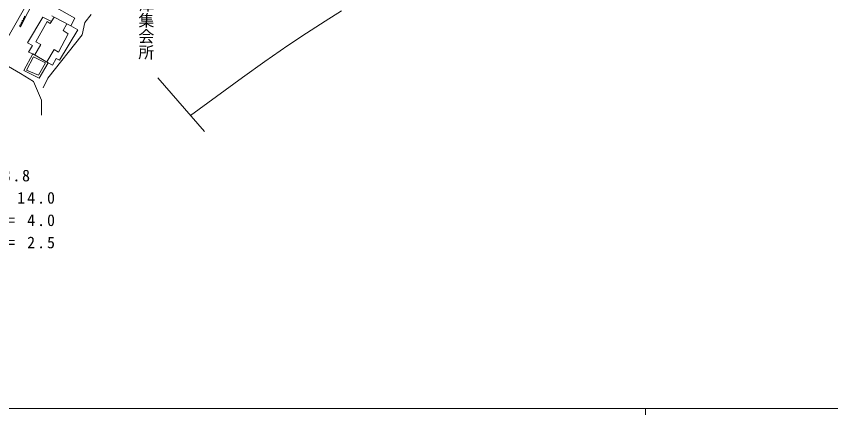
# Model space of a CAD drawing. Units: millimetres, scale not verified. Extents: x 40000 to 680000, y 20000 to 380000.
# Drawn here: x 269335 to 397015, y 204000 to 266470 of the extents above; entities that cross this region are included whole.
import ezdxf
from ezdxf.enums import TextEntityAlignment as Align

# ---------------------------------------------------------------- set-up
doc = ezdxf.new("R2010")
doc.units = ezdxf.units.MM
doc.header["$LTSCALE"] = 1000
doc.layers.add('S-SUV', color=7, linetype='Continuous', lineweight=13)
doc.styles.add('@ＭＳ ゴシック', font='')
doc.styles.add('ＭＳ ゴシック', font='')
doc.styles.get('@ＭＳ ゴシック').set_extended_font_data('@MS Gothic')
doc.styles.get('ＭＳ ゴシック').set_extended_font_data('MS Gothic')

msp = doc.modelspace()

# ---------------------------------------------------------------- linework, layer by layer
at = {"layer": 'S-SUV'}
for p, q in [((260593, 250229), (274852, 275137)), ((269978, 264792), (275117, 274789)), ((275640, 267802), (278531, 266158)), ((317733, 265710), (320324, 267313)), ((270272, 265734), (270264, 265685)), ((270264, 265685), (270265, 265635)), ((270265, 265635), (270287, 265580)), ((270301, 265790), (270272, 265734)), ((270287, 265580), (270311, 265542)), ((270336, 265825), (270301, 265790)), ((270377, 265853), (270336, 265825)), ((270434, 265868), (270377, 265853)), ((270480, 265871), (270434, 265868)), ((270456, 266091), (270448, 266042)), ((270448, 266042), (270449, 265992)), ((270449, 265992), (270470, 265937)), ((270484, 266147), (270456, 266091)), ((270470, 265937), (270494, 265899)), ((270528, 265863), (270480, 265871)), ((270519, 266182), (270484, 266147)), ((270494, 265899), (270528, 265863)), ((270561, 266210), (270519, 266182)), ((270618, 266225), (270561, 266210)), ((270664, 266228), (270618, 266225)), ((270639, 266448), (270631, 266400)), ((270631, 266400), (270632, 266349)), ((270632, 266349), (270654, 266294)), ((270668, 266504), (270639, 266448)), ((270654, 266294), (270678, 266256)), ((270712, 266220), (270664, 266228)), ((270678, 266256), (270712, 266220)), ((271068, 262283), (273516, 266329)), ((272377, 262488), (274173, 265658)), ((273516, 266329), (274858, 265629)), ((274173, 265658), (274667, 265326)), ((274667, 265326), (275287, 266311)), ((275287, 266311), (274888, 266563)), ((277886, 264950), (275287, 266311)), ((278531, 266158), (277886, 264950)), ((281087, 266734), (280086, 265470)), ((314807, 263823), (317733, 265710)), ((269905, 265020), (269897, 264971)), ((269897, 264971), (269898, 264921)), ((269898, 264921), (269920, 264866)), ((269934, 265076), (269905, 265020)), ((269920, 264866), (269944, 264828)), ((269969, 265111), (269934, 265076)), ((269944, 264828), (269978, 264792)), ((270010, 265139), (269969, 265111)), ((270067, 265154), (270010, 265139)), ((270113, 265157), (270067, 265154)), ((270089, 265377), (270080, 265328)), ((270080, 265328), (270082, 265278)), ((270082, 265278), (270103, 265223)), ((270117, 265433), (270089, 265377)), ((270103, 265223), (270127, 265185)), ((270161, 265149), (270113, 265157)), ((270152, 265468), (270117, 265433)), ((270127, 265185), (270161, 265149)), ((270194, 265496), (270152, 265468)), ((270251, 265511), (270194, 265496)), ((270297, 265514), (270251, 265511)), ((270345, 265506), (270297, 265514)), ((270311, 265542), (270345, 265506)), ((276087, 259591), (279003, 264342)), ((277269, 265273), (276689, 264246)), ((279003, 264342), (277886, 264950)), ((280086, 265470), (279687, 263538)), ((279687, 263538), (274271, 256793)), ((277486, 263742), (275930, 260860)), ((276689, 264246), (277486, 263742)), ((311908, 261882), (314807, 263823)), ((271857, 261867), (271068, 262283)), ((271262, 260862), (271857, 261867)), ((272237, 260409), (273190, 262052)), ((273190, 262052), (272377, 262488)), ((308326, 259400), (311908, 261882)), ((270503, 257963), (271927, 260590)), ((271927, 260590), (271262, 260862)), ((271927, 260590), (274355, 259170)), ((275252, 261264), (274117, 259310)), ((275930, 260860), (275252, 261264)), ((266387, 259595), (269980, 257485)), ((270938, 258046), (272058, 260115)), ((272058, 260115), (273892, 259151)), ((275029, 258810), (275601, 259835)), ((275601, 259835), (276087, 259591)), ((304780, 256870), (308326, 259400)), ((272935, 256742), (270503, 257963)), ((272824, 257241), (270938, 258046)), ((273892, 259151), (272824, 257241)), ((274355, 259170), (272935, 256742)), ((274355, 259170), (275029, 258810)), ((269980, 257485), (272050, 256267)), ((274271, 256793), (273536, 255252)), ((291523, 256822), (298850, 248395)), ((300708, 253902), (304780, 256870)), ((272050, 256267), (273274, 253317)), ((273274, 253317), (273279, 250972)), ((296658, 250916), (300708, 253902)), ((40000, 205000), (579000, 205000)), ((368000, 205000), (368000, 204000))]:
    msp.add_line(p, q, dxfattribs=at)

# ---------------------------------------------------------------- texts
at = {"layer": 'S-SUV', "style": '@ＭＳ ゴシック'}
msp.add_text('小川津集会所', height=1833, rotation=269.9, dxfattribs=at).set_placement((288244, 274594), align=Align.BOTTOM_LEFT)
at = {"layer": 'S-SUV', "char_height": 1833, "attachment_point": 7, "style": 'ＭＳ ゴシック'}
for s, insert in [('\\T1.21;架設年月\u3000\u3000S43.8', (246051, 240385)), ('\\T1.25;橋長\u3000\u3000\u3000\u3000L=\\~14.0', (246051, 236885)), ('\\T1.25;全幅\u3000\u3000\u3000\u3000W1=\\~4.0', (246051, 233385)), ('\\T1.25;車道\u3000\u3000\u3000\u3000W2=\\~2.5', (246051, 229885))]:
    msp.add_mtext(s, dxfattribs=dict(at, insert=insert))

doc.saveas('drawing.dxf')
